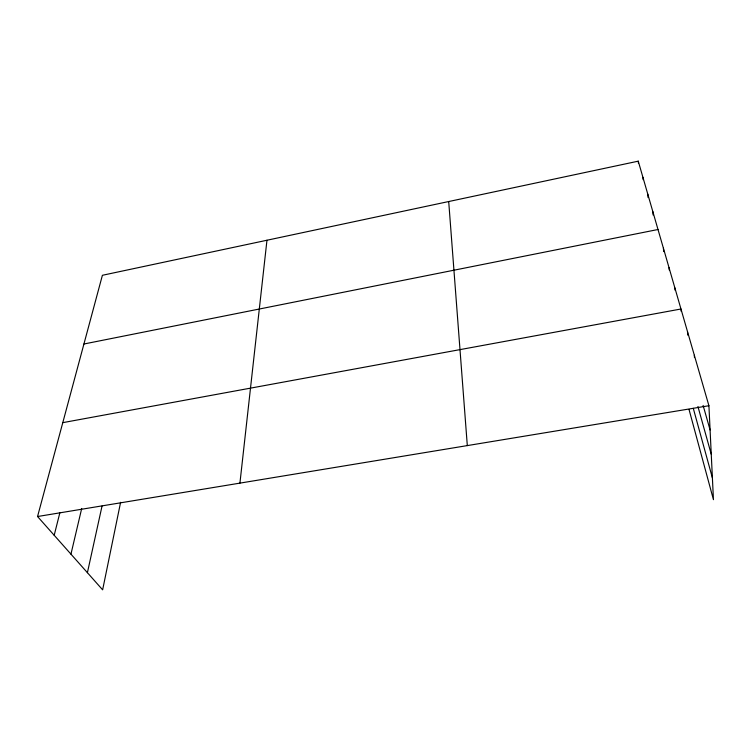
<?xml version="1.0" encoding="UTF-8"?>
<svg xmlns="http://www.w3.org/2000/svg" width="751" height="751" viewBox="0 0 751 751"><rect width="100%" height="100%" fill="white"/><g stroke="black" fill="none" stroke-linecap="round" stroke-linejoin="round"><path stroke-width="1.13" d="M239.926 483.128L266.962 240.245M120.601 502.325L102.634 589.835L37.55 516.528L102.399 275.288L638.256 161.165L708.916 405.718L713.45 499.678L689.014 409.426M87.407 572.684L102.033 506.061M70.951 554.154L81.709 508.446M54.194 535.275L59.836 512.858M83.934 344.005L657.998 229.506M62.784 422.653L680.969 308.999L681.129 311.233M37.55 516.528L708.916 405.718M703.114 405.418L710.089 429.966M697.932 406.526L711.253 454.242M693.286 408.328L712.399 477.908M638.256 161.165L638.481 163.483M642.931 177.339L643.156 179.658M647.766 194.096L648.094 197.588M652.788 211.472L653.107 214.974M663.415 248.234L663.696 251.585M669.038 267.694L669.216 269.928M674.886 287.933L675.055 290.168M448.704 201.531L467.31 445.596M687.503 331.623L687.738 335.124M694.328 355.232L694.468 357.57"/></g></svg>
